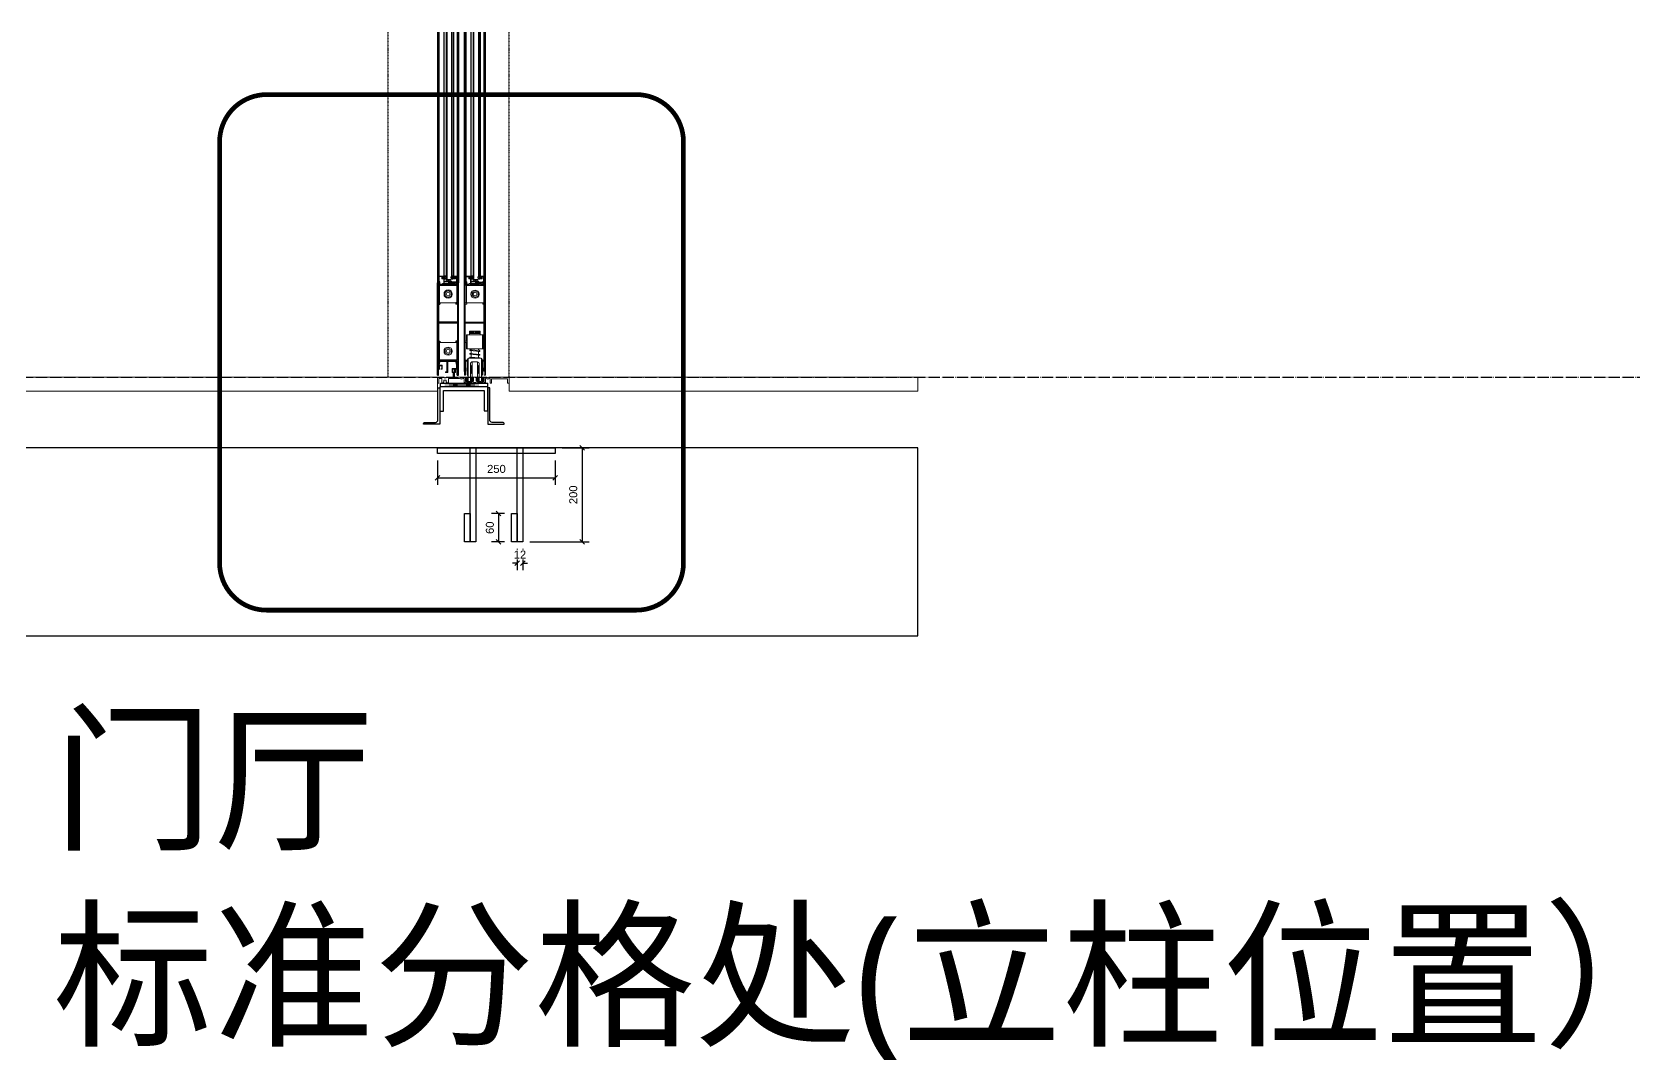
# Model space of a CAD drawing. Header units: millimetres. Extents: x 0 to 119933, y -45162 to 41221.
# Drawn here: x 71810 to 75214, y -6565 to -4379 of the extents above; entities that cross this region are included whole.
import ezdxf

# ---------------------------------------------------------------- set-up
doc = ezdxf.new("R2010")
doc.units = ezdxf.units.MM
for name, pattern in [('ACAD_ISO04W100', [30, 24, -3, 0, -3]), ('ACANSTGB', [0.354331, 0.15748, -0.03937, 0.03937, -0.03937, 0.03937, -0.03937]), ('CENTER', [2, 1.25, -0.25, 0.25, -0.25])]:
    doc.linetypes.add(name, pattern=pattern)
doc.layers.get('DEFPOINTS').update_dxf_attribs({"color": 166})
doc.layers.add('_EDO-CONCRETE-HATCH', color=58, linetype='Continuous', lineweight=5)
doc.layers.add('AM_5', color=3, linetype='Continuous', lineweight=15)
for name, color, linetype in [('F-Alum', 4, 'Continuous'), ('F-Misc', 8, 'Continuous'), ('F_CNTR', 1, 'ACAD_ISO04W100'), ('F_CONC', 7, 'Continuous'), ('F_STEL', 3, 'Continuous'), ('GASK', 8, 'Continuous'), ('OBJECT', 7, 'Continuous'), ('型材层', 3, 'Continuous')]:
    doc.layers.add(name, color=color, linetype=linetype)
doc.styles.add('Arial', font='arial.ttf')
doc.styles.get("Standard").update_dxf_attribs({"font": 'arial.ttf'})
doc.dimstyles.new('10x of Arup4', dxfattribs={"dimscale": 10, "dimtxt": 1.7, "dimasz": 1, "dimexe": 1.5, "dimexo": 1.5, "dimgap": 1, "dimtad": 1, "dimdec": 1, "dimdsep": 46, "dimtxsty": 'Arial', "dimblk": 'OBLIQUE', "dimcen": 0, "dimclrd": 1, "dimclre": 1, "dimclrt": 7, "dimadec": 0, "dimazin": 0, "dimtfac": 1, "dimtdec": 1, "dimtix": 1, "dimtofl": 0, "dimtmove": 2, "dimatfit": 3, "dimfxl": 5, "dimtfill": 1, "dimtolj": 1, "dimtzin": 0, "dimlwd": -1, "dimlwe": -1, "dimarcsym": 0})

# ---------------------------------------------------------------- blocks, each defined once
blk = doc.blocks.new('A$C44751C9E')
at = {"linetype": 'Continuous', "lineweight": 5}
for p, q in [((0, 209.3), (4, 209.3)), ((0, 13.3), (0, 209.3)), ((4, 209.3), (2.4, 206.6)), ((2.4, 206.6), (10.3, 206.6)), ((34.2, 208.1), (10.3, 208.1)), ((10.3, 208.1), (10.3, 206.6)), ((32.4, 205.8), (12.2, 205.8)), ((12.2, 205.8), (12.2, 204.2)), ((32.4, 205.8), (32.4, 204.2)), ((34.2, 208.1), (34.2, 206.6)), ((42.2, 206.6), (34.2, 206.6)), ((40.6, 209.3), (42.2, 206.6)), ((44.5, 209.3), (40.6, 209.3)), ((44.5, 13.3), (44.5, 209.3)), ((2.2, 204.2), (12.2, 204.2)), ((2.2, 204.2), (2.2, 166.8)), ((42.6, 204.2), (32.4, 204.2)), ((42.6, 204.2), (42.6, 166.8)), ((2.2, 166.8), (5.4, 166.8)), ((2.2, 164.4), (5.4, 164.4)), ((2.2, 164.4), (2.2, 126)), ((5.4, 166.8), (5.4, 164.4)), ((39.4, 166.8), (39.4, 164.4)), ((42.6, 166.8), (39.4, 166.8)), ((42.6, 164.4), (39.4, 164.4)), ((42.6, 164.4), (42.6, 126)), ((2.2, 126), (42.6, 126)), ((2.2, 123.6), (2.2, 85.2)), ((2.2, 123.6), (42.6, 123.6)), ((42.6, 123.6), (42.6, 85.2)), ((2.2, 85.2), (5.4, 85.2)), ((2.2, 82.8), (2.2, 45.4)), ((2.2, 82.8), (5.4, 82.8)), ((5.4, 85.2), (5.4, 82.8)), ((42.6, 85.2), (39.4, 85.2)), ((39.4, 85.2), (39.4, 82.8)), ((42.6, 82.8), (39.4, 82.8)), ((42.6, 82.8), (42.6, 45.4)), ((6, 45.4), (2.2, 45.4)), ((6, 43), (2.4, 43)), ((2.4, 13.3), (2.4, 43)), ((42.6, 45.4), (38.7, 45.4)), ((42.1, 43), (38.7, 43)), ((42.1, 13.3), (42.1, 43)), ((2.4, 13.3), (0, 13.3)), ((44.5, 13.3), (42.1, 13.3))]:
    blk.add_line(p, q, dxfattribs=at)
at = {"lineweight": 5}
for p, q in [((33.6, 106.6), (11.2, 106.6)), ((11.2, 106.6), (11.2, 99.1)), ((12, 106.6), (12, 101.5)), ((12.8, 106.6), (12.8, 101.5)), ((13.6, 106.6), (13.6, 101.5)), ((14.4, 106.6), (14.4, 101.5)), ((15.3, 106.6), (15.3, 101.5)), ((16.4, 106.6), (16.4, 101.5)), ((17.5, 106.6), (17.5, 101.5)), ((18.7, 106.6), (18.7, 101.5)), ((19.9, 106.6), (19.9, 101.5)), ((21.3, 106.6), (21.3, 101.5)), ((23.7, 106.6), (23.7, 101.5)), ((24.9, 106.6), (24.9, 101.5)), ((26.1, 106.6), (26.1, 101.5)), ((27.3, 106.6), (27.3, 101.5)), ((28.4, 106.6), (28.4, 101.5)), ((29.4, 106.6), (29.4, 101.5)), ((30.4, 106.6), (30.4, 101.5)), ((31.2, 106.6), (31.2, 101.5)), ((31.9, 106.6), (31.9, 101.5)), ((32.8, 106.6), (32.8, 101.5)), ((33.6, 106.6), (33.6, 99.1)), ((40.4, 99.1), (4.3, 99.1)), ((4.3, 99.1), (4.3, 85.2)), ((4.3, 82.8), (4.3, 69.1)), ((40.4, 69.1), (4.3, 69.1)), ((5.8, 99.1), (5.8, 69.1)), ((11.2, 101.5), (33.6, 101.5)), ((11.5, 69.1), (32.4, 69.1)), ((12.4, 68.3), (32.3, 69.1)), ((14.7, 68.4), (14.7, 65.7)), ((14.7, 68.4), (14.7, 65.6)), ((30.1, 69), (30.1, 67.2)), ((30.1, 69), (30.1, 67.2)), ((30.1, 69), (30.1, 67.2)), ((39, 99.1), (39, 69.1)), ((40.4, 99.1), (40.4, 85.2)), ((40.4, 82.8), (40.4, 69.1)), ((6, 13.6), (6, 45.5)), ((8.4, 45.4), (8.4, 48.8)), ((8.4, 0.8), (8.4, 45.5)), ((10.8, 49.4), (34, 49.4)), ((11.6, 49.4), (32.4, 49.4)), ((14.7, 63.2), (12.2, 63.7)), ((14.7, 55.1), (12.2, 55.6)), ((12.4, 65.4), (32.4, 67.4)), ((12.4, 57.4), (32.4, 59.4)), ((12.4, 50), (32.4, 51.2)), ((12.5, 63.7), (32.5, 65.7)), ((12.5, 55.6), (32.5, 57.6)), ((13.2, 0), (13.2, 38.2)), ((14.7, 63.9), (14.7, 57.6)), ((14.7, 55.9), (14.7, 50.1)), ((28.4, 41.4), (16.4, 41.4)), ((16.5, 41.4), (16.5, 8.9)), ((28.2, 41.4), (28.2, 8.9)), ((32.6, 67.4), (30.1, 67.9)), ((30.1, 65.4), (30.1, 59.1)), ((32.6, 59.3), (30.1, 59.9)), ((30.1, 57.4), (30.1, 51)), ((32.6, 51.1), (30.1, 51.7)), ((31.6, 0), (31.6, 38.2)), ((36.3, 45.4), (36.3, 48.8)), ((36.3, 0), (36.3, 45.5)), ((38.7, 13.6), (38.7, 45.5)), ((5.5, 28.2), (6, 28.8)), ((5.5, 28.2), (5.5, 22.5)), ((5.5, 22.5), (6, 22)), ((8.4, 9.5), (6, 13.6)), ((14.6, 29.8), (13.2, 29.8)), ((14.6, 20.9), (13.2, 20.9)), ((14.6, 29.8), (14.6, 20.9)), ((15.6, 29.2), (14.6, 29.2)), ((15.6, 21.5), (14.6, 21.5)), ((15.6, 34), (15.6, 16.7)), ((16.5, 34), (15.6, 34)), ((16.5, 16.7), (15.6, 16.7)), ((28.2, 8.9), (16.5, 8.9)), ((28.2, 8.9), (16.5, 8.9)), ((28.2, 8.9), (16.5, 8.9)), ((28.2, 8.9), (16.5, 8.9)), ((16.7, 8.9), (28, 8.9)), ((16.7, 8.9), (28, 8.9)), ((16.7, 8.9), (28, 8.9)), ((16.7, 8.9), (28, 8.9)), ((28.2, 34), (29.1, 34)), ((28.2, 16.7), (29.1, 16.7)), ((29.1, 34), (29.1, 16.7)), ((30.1, 29.2), (29.1, 29.2)), ((30.1, 21.5), (29.1, 21.5)), ((30.1, 29.8), (30.1, 20.9)), ((31.6, 29.8), (30.1, 29.8)), ((31.6, 20.9), (30.1, 20.9)), ((36.3, 9.5), (38.7, 13.6)), ((39.2, 28.2), (38.7, 28.8)), ((39.2, 22.5), (38.7, 22)), ((39.2, 28.2), (39.2, 22.5)), ((9.2, 0), (13.2, 0)), ((9.2, 0), (13.2, 0)), ((31.6, 0), (36.3, 0)), ((31.6, 0), (36.3, 0)), ((31.6, 0), (36.3, 0))]:
    blk.add_line(p, q, dxfattribs=at)
for centre, radius, start, end in [((12.4, 69.1), 0.863, 180, 272.4943), ((10.8, 44.6), 4.88, 90.5886, 169.2282), ((12.4, 64.5), 0.863, 90, 275.7831), ((12.4, 56.5), 0.863, 90, 275.7831), ((12.4, 49.1), 0.863, 87.451, 160.2359), ((16.4, 38.2), 3.17, 90, 180), ((28.4, 38.2), 3.17, 0, 90), ((32.4, 66.5), 0.863, 275.7831, 101.5663), ((32.4, 58.5), 0.863, 275.7831, 101.5663), ((32.4, 50.3), 0.863, 270, 96.6163), ((33.9, 44.6), 4.88, 10.7723, 89.4108), ((9.2, 0.8), 0.793, 180, 270), ((9.2, 0.8), 0.793, 180, 270)]:
    blk.add_arc(centre, radius, start, end, dxfattribs=at)
blk = doc.blocks.new('A$C33B8007F')
at = {"lineweight": 5}
h = blk.add_hatch(color=251, dxfattribs=at)
h.set_gradient(color1=(91, 91, 91), one_color=1, tint=1, name='CYLINDER')
h.paths.add_polyline_path([(3.7, 3.2), (3.7, 0, 1.122231), (3.7, 7.5), (3.7, 4.3), (2.9, 4.3, 4.925834), (2.9, 3.2)])
h.paths.add_polyline_path([(4.4, 1.3, 1.039502), (4.4, 6.2)], flags=16)
blk.add_line((4.4, 6.2), (4.4, 1.3), dxfattribs=at)
for centre, radius, start, end in [((1.5, 3.7), 1.49, 22.9515, 337.0485), ((4.5, 3.7), 2.47, 267.7808, 92.2192)]:
    blk.add_arc(centre, radius, start, end, dxfattribs=at)
at = {"layer": 'OBJECT', "lineweight": 5}
for p, q in [((3.7, 4.3), (2.9, 4.3)), ((3.7, 3.2), (2.9, 3.2)), ((3.7, 4.3), (3.7, 7.5)), ((3.7, 3.2), (3.7, 0)), ((3.7, 0), (3.7, 3.2))]:
    blk.add_line(p, q, dxfattribs=at)
at = {"layer": 'OBJECT', "lineweight": 5, "extrusion": (0, 0, -1)}
blk.add_arc((-4.1, 3.7), 3.75, 83.4073, 276.5927, dxfattribs=at)
blk = doc.blocks.new('A$C09555CD8')
at = {"color": 5, "lineweight": 5}
for p, q in [((0, 3.9), (10, 3.9)), ((0, 3.9), (1, 2.9)), ((1, 2.9), (9, 2.9)), ((10, 3.9), (9, 2.9))]:
    blk.add_line(p, q, dxfattribs=at)
at = {"lineweight": 5}
for p, q in [((0, 2.9), (10, 0)), ((10, 2.9), (0, 0))]:
    blk.add_line(p, q, dxfattribs=at)
blk.add_lwpolyline([(0, 2.9), (10, 2.9), (10, 0), (0, 0)], close=True, dxfattribs=at)
blk = doc.blocks.new('A$C6EA86AA4')
at = {"color": 2, "lineweight": 5}
blk.add_line((18, 0), (18, 2), dxfattribs=at)
at = {"layer": 'OBJECT', "linetype": 'Continuous', "lineweight": 0}
for p, q in [((0.9, 31.1), (0.9, 39.2)), ((1.2, 39.5), (13.4, 39.5)), ((2.2, 37.9), (2.2, 35.9)), ((12.1, 38.2), (2.5, 38.2)), ((2.5, 35.6), (5.9, 35.6)), ((4.6, 34.3), (3, 34.3)), ((6.7, 34.8), (6.7, 31.1)), ((12.3, 37.2), (12.3, 37.9)), ((13, 36.9), (12.6, 36.9)), ((13.3, 27.2), (13.3, 36.7)), ((13.6, 39.2), (13.6, 38.5)), ((13.9, 38.2), (15.1, 38.2)), ((14.6, 36.7), (14.6, 27.2)), ((16.5, 36.9), (14.8, 36.9)), ((15.3, 38.2), (16.4, 38.9)), ((16.8, 38.7), (16.8, 37.2)), ((2.8, 30.3), (1.7, 30.3)), ((2.2, 33.5), (2.2, 31.4)), ((2.5, 31.1), (2.8, 31.1)), ((3, 30.8), (3, 30.6)), ((4.6, 30.6), (4.6, 30.8)), ((4.9, 31.1), (5.2, 31.1)), ((5.9, 30.3), (4.9, 30.3)), ((5.4, 31.4), (5.4, 33.5)), ((13.7, 26.6), (13.3, 27)), ((14.5, 27), (14.1, 26.6))]:
    blk.add_line(p, q, dxfattribs=at)
at = {"layer": 'OBJECT', "lineweight": 0}
for p, q in [((18, 39.7), (16.9, 39.1)), ((16.9, 39.1), (16.9, 34.3)), ((18, 33.5), (18, 39.7)), ((0.9, 11.2), (0.9, 0.6)), ((1.2, 0.3), (13.4, 0.3)), ((2.8, 12), (1.7, 12)), ((2, 1.6), (2, 6.7)), ((2.2, 8.8), (2.2, 10.9)), ((2.2, 7), (5.7, 7)), ((12.4, 1.3), (2.2, 1.3)), ((2.5, 11.2), (3, 11.2)), ((3, 11.2), (3, 11.7)), ((4.7, 8), (3, 8)), ((4.6, 11.7), (4.6, 11.4)), ((11.4, 12), (4.9, 12)), ((4.9, 11.2), (5.2, 11.2)), ((5.4, 10.9), (5.4, 8.8)), ((6.5, 7.7), (6.5, 10.2)), ((7.2, 10.9), (16.1, 10.9)), ((12.1, 27.9), (12.1, 12.7)), ((12.6, 2.4), (12.6, 1.6)), ((17.2, 2.6), (12.9, 2.6)), ((13.2, 23.1), (13.2, 27.9)), ((13.2, 12.7), (13.2, 20.5)), ((13.6, 0.6), (13.6, 1.3)), ((13.9, 1.6), (15.2, 1.6)), ((14.5, 22.3), (14, 22.3)), ((14, 21.3), (15.6, 21.3)), ((16.1, 12), (14, 12)), ((15.3, 32.8), (15.3, 23.1)), ((15.3, 1.6), (16.6, 0.8)), ((16.1, 33.6), (16.1, 33.6)), ((16.4, 22), (16.4, 32)), ((16.4, 11.2), (16.4, 11.7)), ((16.9, 0.8), (17.4, 1.2)), ((17.4, 1.4), (17.4, 2.4))]:
    blk.add_line(p, q, dxfattribs=at)
at = {"layer": 'OBJECT', "color": 2, "linetype": 'Continuous'}
blk.add_line((16.6, 0.8), (18, 0), dxfattribs=at)
at = {"layer": 'OBJECT', "linetype": 'Continuous', "lineweight": 0}
for centre, radius, start, end in [((1.2, 39.2), 0.254, 90, 180), ((2.5, 37.9), 0.254, 90, 180), ((2.5, 35.9), 0.254, 180, 270), ((3, 33.5), 0.762, 90, 180), ((4.6, 33.5), 0.762, 0, 90), ((5.9, 34.8), 0.762, 0, 90), ((12.1, 37.9), 0.254, 0, 90), ((12.6, 37.2), 0.254, 180, 270), ((13, 36.7), 0.254, 0, 90), ((13.4, 39.2), 0.254, 0, 90), ((13.9, 38.5), 0.263, 180.8424, 267.966), ((14.8, 36.7), 0.254, 90, 180), ((15.1, 38.4), 0.254, 270, 300.0483), ((16.5, 38.7), 0.254, 0, 120.0483), ((16.5, 37.2), 0.254, 270, 0), ((1.7, 31.1), 0.762, 180, 270), ((2.5, 31.4), 0.254, 180, 270), ((2.8, 30.8), 0.254, 0, 90), ((2.8, 30.6), 0.254, 270, 0), ((4.9, 30.8), 0.254, 90, 180), ((4.9, 30.6), 0.254, 180, 270), ((5.2, 31.4), 0.254, 270, 0), ((5.9, 31.1), 0.762, 270, 0), ((13.5, 27.2), 0.254, 180, 225), ((13.9, 26.8), 0.254, 225, 315), ((14.3, 27.2), 0.254, 315, 0)]:
    blk.add_arc(centre, radius, start, end, dxfattribs=at)
at = {"layer": 'OBJECT', "lineweight": 0}
for centre, radius, start, end in [((16.1, 34.3), 0.762, 270, 0), ((1.7, 11.2), 0.762, 90, 180), ((1.2, 0.6), 0.254, 180, 270), ((2.2, 6.7), 0.254, 90, 180), ((2.2, 1.6), 0.254, 180, 270), ((2.5, 10.9), 0.254, 90, 180), ((3, 8.8), 0.762, 180, 270), ((2.8, 11.7), 0.254, 0, 90), ((4.9, 11.7), 0.254, 90, 180), ((4.9, 11.4), 0.254, 180, 270), ((4.7, 8.8), 0.762, 270, 0), ((5.2, 10.9), 0.254, 0, 90), ((5.7, 7.7), 0.762, 270, 0), ((7.2, 10.2), 0.762, 90, 180), ((11.4, 12.7), 0.762, 270, 0), ((12.7, 27.9), 0.521, 0, 180), ((12.4, 1.6), 0.254, 270, 0), ((12.9, 2.4), 0.254, 90, 180), ((14, 23.1), 0.762, 180, 270), ((14, 20.5), 0.787, 90, 180), ((14, 12.7), 0.762, 180, 270), ((13.4, 0.6), 0.254, 270, 0), ((13.9, 1.3), 0.254, 90, 180), ((14.5, 23.1), 0.762, 270, 0), ((15.2, 1.3), 0.254, 59.9996, 90), ((16.1, 32.8), 0.762, 90, 180), ((15.6, 22), 0.762, 270, 0), ((16.1, 11.7), 0.254, 0, 90), ((16.1, 11.2), 0.254, 270, 0), ((16.9, 32), 0.508, 88.0898, 180), ((16.8, 1), 0.254, 239.9996, 315), ((17, 33.5), 1.02, 268.0898, 0), ((17.2, 2.4), 0.254, 0, 90), ((17.2, 1.4), 0.254, 315, 0)]:
    blk.add_arc(centre, radius, start, end, dxfattribs=at)
at = {"lineweight": 5, "xscale": -1, "rotation": 90}
blk.add_blockref('A$C33B8007F', (7.5, 34), dxfattribs=at)
at = {"lineweight": 5, "rotation": 90}
for name, p in [('A$C33B8007F', (7.5, 8.2)), ('A$C09555CD8', (12.1, 16.1))]:
    blk.add_blockref(name, p, dxfattribs=at)
blk = doc.blocks.new('A$C2BA461F3')
at = {"linetype": 'Continuous'}
for p, q in [((0, 196), (4, 196)), ((0, 0), (0, 196)), ((2.2, 190.9), (12.2, 190.9)), ((2.2, 190.9), (2.2, 153.5)), ((4, 196), (2.4, 193.3)), ((2.4, 193.3), (10.3, 193.3)), ((34.2, 194.8), (10.3, 194.8)), ((10.3, 194.8), (10.3, 193.3)), ((32.4, 192.4), (12.2, 192.4)), ((12.2, 192.4), (12.2, 190.9)), ((32.4, 192.4), (32.4, 190.9)), ((42.6, 190.9), (32.4, 190.9)), ((34.2, 194.8), (34.2, 193.3)), ((42.2, 193.3), (34.2, 193.3)), ((40.6, 196), (42.2, 193.3)), ((44.5, 196), (40.6, 196)), ((42.6, 190.9), (42.6, 153.5)), ((44.5, 0), (44.5, 196)), ((2.2, 153.5), (5.4, 153.5)), ((2.2, 151.1), (5.4, 151.1)), ((2.2, 151.1), (2.2, 112.7)), ((5.4, 153.5), (5.4, 151.1)), ((39.4, 153.5), (39.4, 151.1)), ((42.6, 153.5), (39.4, 153.5)), ((42.6, 151.1), (39.4, 151.1)), ((42.6, 151.1), (42.6, 112.7)), ((2.2, 112.7), (42.6, 112.7)), ((2.2, 110.3), (2.2, 71.9)), ((2.2, 110.3), (42.6, 110.3)), ((42.6, 110.3), (42.6, 71.9)), ((2.2, 71.9), (5.4, 71.9)), ((2.2, 69.5), (2.2, 32.1)), ((2.2, 69.5), (5.4, 69.5)), ((5.4, 71.9), (5.4, 69.5)), ((42.6, 71.9), (39.4, 71.9)), ((39.4, 71.9), (39.4, 69.5)), ((42.6, 69.5), (39.4, 69.5)), ((42.6, 69.5), (42.6, 32.1)), ((42.6, 32.1), (2.2, 32.1)), ((42.1, 29.7), (2.4, 29.7)), ((2.4, 0), (2.4, 29.7)), ((42.1, 0), (42.1, 29.7)), ((2.4, 0), (0, 0)), ((44.5, 0), (42.1, 0))]:
    blk.add_line(p, q, dxfattribs=at)
blk = doc.blocks.new('A$C18FF1813')
at = {"lineweight": 5}
for p, q in [((0, 36.9), (0, 0)), ((0, 36.9), (36.7, 36.9)), ((36.7, 36.9), (36.7, 0)), ((18.4, 25.9), (12, 22.3)), ((12, 22.3), (12, 15)), ((12, 15), (18.4, 11.3)), ((24.7, 22.3), (18.4, 25.9)), ((18.4, 11.3), (24.7, 15)), ((24.7, 15), (24.7, 22.3)), ((0, 0), (36.7, 0))]:
    blk.add_line(p, q, dxfattribs=at)
for radius in [8.71, 3.96]:
    blk.add_circle((18.4, 18.6), radius, dxfattribs=at)
blk = doc.blocks.new('A$C466D197A')
at = {"lineweight": 5}
for name, p in [('A$C2BA461F3', (0, 0)), ('A$C18FF1813', (3.6, 153.6)), ('A$C18FF1813', (3.6, 32.2))]:
    blk.add_blockref(name, p, dxfattribs=at)
blk = doc.blocks.new('A$C33920A69')
at = {"linetype": 'Continuous', "lineweight": 0}
blk.add_arc((0.3, 11.3), 0.332, 310.1672, 49.8328, dxfattribs=at)
at = {"layer": 'AM_5', "color": 2, "lineweight": 0}
for p, q in [((0, 12.1), (0.5, 12.6)), ((0.6, 11.6), (0, 12.1)), ((0, 10.5), (0.6, 11)), ((0.6, 10), (0, 10.5)), ((0, 9), (0.6, 9.5)), ((0.6, 8.4), (0, 9)), ((0.3, 13.4), (2.1, 23.7)), ((0.5, 13.2), (0.3, 13.4)), ((0.6, 8.4), (0.6, 8.4)), ((0.6, 8.3), (0.6, 8.4)), ((0.6, 8.3), (0.6, 8.3)), ((0.6, 8.3), (0.6, 8.3)), ((0.6, 8.3), (0.6, 8.3)), ((0.6, 8.2), (0.6, 8.3)), ((0.6, 8.2), (0.6, 8.2)), ((0.6, 8.1), (0.6, 8.2)), ((3.5, 7.4), (1.4, 7.4)), ((3, 23.1), (1.7, 15.4)), ((1.7, 15.4), (1.7, 8.8)), ((2, 8.4), (10.1, 8.4)), ((2.8, 24.4), (36.9, 24.4)), ((19.9, 23.4), (3.4, 23.4)), ((3.9, 0.8), (3.9, 7)), ((6, 0), (4.6, 0)), ((4.9, 7), (4.9, 1.4)), ((9.4, 7.4), (5.2, 7.4)), ((5.3, 1), (6, 1)), ((6, 1), (6, 0)), ((8.8, 1), (9.4, 1)), ((8.8, 0), (8.8, 1)), ((10.1, 0), (8.8, 0)), ((9.8, 1.4), (9.8, 7)), ((10.8, 7.6), (10.8, 0.8)), ((20.2, 0), (20.2, 23)), ((24.6, 0), (20.2, 0)), ((22, 23), (22, 2.2)), ((36.3, 23.4), (22.4, 23.4)), ((22.4, 1.8), (24.6, 1.8)), ((24.6, 1.8), (24.6, 0)), ((31.8, 7.8), (31.8, 14.6)), ((32.5, 15.4), (37.6, 15.4)), ((33.9, 7), (32.6, 7)), ((32.9, 14), (32.9, 8.4)), ((37.4, 14.3), (33.2, 14.3)), ((33.3, 8), (33.9, 8)), ((33.9, 8), (33.9, 7)), ((38, 15.8), (36.7, 23.1)), ((36.7, 7), (36.7, 8)), ((36.7, 8), (37.4, 8)), ((38, 7), (36.7, 7)), ((37.7, 23.7), (39.4, 13.7)), ((37.8, 8.4), (37.8, 14)), ((39.4, 9), (38.8, 8.3)), ((38.8, 8.3), (38.8, 7.7)), ((39.4, 13.7), (38.9, 13.2)), ((38.9, 12.6), (39.4, 12.1)), ((39.4, 12.1), (38.9, 11.6)), ((38.9, 11), (39.4, 10.5)), ((39.4, 10.5), (38.9, 10)), ((38.9, 9.5), (39.4, 9))]:
    blk.add_line(p, q, dxfattribs=at)
for points, knots in [([(0.5, 12.6), (0.6, 12.7), (0.6, 12.8), (0.6, 12.9), (0.6, 13), (0.6, 13.1), (0.5, 13.2)], [0, 0, 0, 0, 1, 1, 1, 2, 2, 2, 2]), ([(0.6, 9.5), (0.6, 9.6), (0.7, 9.7), (0.7, 9.7), (0.7, 9.9), (0.6, 9.9), (0.6, 10)], [0, 0, 0, 0, 1, 1, 1, 2, 2, 2, 2]), ([(0.6, 8.2), (0.6, 8.2), (0.6, 8.2), (0.6, 8.2), (0.6, 7.7), (0.9, 7.4), (1.4, 7.4), (1.4, 7.4), (1.4, 7.4), (1.4, 7.4)], [0, 0, 0, 0, 1, 1, 1, 2, 2, 2, 3, 3, 3, 3]), ([(1.7, 8.8), (1.7, 8.8), (1.7, 8.8), (1.7, 8.8), (1.7, 8.6), (1.8, 8.4), (2, 8.4), (2, 8.4), (2, 8.4), (2, 8.4)], [0, 0, 0, 0, 1, 1, 1, 2, 2, 2, 3, 3, 3, 3]), ([(2.8, 24.4), (2.8, 24.4), (2.8, 24.4), (2.8, 24.4), (2.4, 24.4), (2.1, 24.1), (2.1, 23.7)], [0, 0, 0, 0, 1, 1, 1, 2, 2, 2, 2]), ([(3.4, 23.4), (3.4, 23.4), (3.4, 23.4), (3.4, 23.4), (3.2, 23.4), (3, 23.3), (3, 23.1)], [0, 0, 0, 0, 1, 1, 1, 2, 2, 2, 2]), ([(3.9, 0.8), (3.9, 0.8), (3.9, 0.8), (3.9, 0.8), (3.9, 0.4), (4.1, 0), (4.6, 0), (4.6, 0), (4.6, 0), (4.6, 0)], [0, 0, 0, 0, 1, 1, 1, 2, 2, 2, 3, 3, 3, 3]), ([(5.2, 7.4), (5.2, 7.4), (5.2, 7.4), (5.2, 7.4), (5, 7.4), (4.9, 7.2), (4.9, 7)], [0, 0, 0, 0, 1, 1, 1, 2, 2, 2, 2]), ([(4.9, 1.5), (4.9, 1.5), (4.9, 1.5), (4.9, 1.5), (4.9, 1.3), (5, 1.1), (5.3, 1), (5.3, 1), (5.3, 1), (5.3, 1)], [0, 0, 0, 0, 1, 1, 1, 2, 2, 2, 3, 3, 3, 3]), ([(9.4, 1), (9.7, 1), (9.8, 1.2), (9.8, 1.4), (9.8, 1.4), (9.8, 1.4), (9.8, 1.4)], [0, 0, 0, 0, 1, 1, 1, 2, 2, 2, 2]), ([(10.1, 0), (10.5, 0), (10.8, 0.3), (10.8, 0.8), (10.8, 0.8), (10.8, 0.8), (10.8, 0.8)], [0, 0, 0, 0, 1, 1, 1, 2, 2, 2, 2]), ([(22.4, 23.4), (22.4, 23.4), (22.4, 23.4), (22.4, 23.4), (22.1, 23.4), (22, 23.2), (22, 23)], [0, 0, 0, 0, 1, 1, 1, 2, 2, 2, 2]), ([(22, 2.2), (22, 2.2), (22, 2.2), (22, 2.2), (22, 2), (22.1, 1.8), (22.4, 1.8), (22.4, 1.8), (22.4, 1.8), (22.4, 1.8)], [0, 0, 0, 0, 1, 1, 1, 2, 2, 2, 3, 3, 3, 3]), ([(32.5, 15.4), (32.5, 15.4), (32.5, 15.4), (32.5, 15.4), (32.1, 15.4), (31.8, 15.1), (31.8, 14.6)], [0, 0, 0, 0, 1, 1, 1, 2, 2, 2, 2]), ([(31.8, 7.8), (31.8, 7.8), (31.8, 7.8), (31.8, 7.8), (31.8, 7.4), (32.2, 7), (32.6, 7), (32.6, 7), (32.6, 7), (32.6, 7)], [0, 0, 0, 0, 1, 1, 1, 2, 2, 2, 3, 3, 3, 3]), ([(33.2, 14.3), (33.2, 14.3), (33.2, 14.3), (33.2, 14.3), (33, 14.3), (32.9, 14.2), (32.9, 14)], [0, 0, 0, 0, 1, 1, 1, 2, 2, 2, 2]), ([(32.9, 8.4), (32.9, 8.4), (32.9, 8.4), (32.9, 8.4), (32.9, 8.1), (33, 8), (33.3, 8), (33.3, 8), (33.3, 8), (33.3, 8)], [0, 0, 0, 0, 1, 1, 1, 2, 2, 2, 3, 3, 3, 3]), ([(37.4, 8), (37.6, 8), (37.8, 8.2), (37.8, 8.4), (37.8, 8.4), (37.8, 8.4), (37.8, 8.4)], [0, 0, 0, 0, 1, 1, 1, 2, 2, 2, 2]), ([(37.6, 15.4), (37.8, 15.4), (38, 15.5), (38, 15.8), (38, 15.8), (38, 15.8), (38, 15.8)], [0, 0, 0, 0, 1, 1, 1, 2, 2, 2, 2]), ([(38, 7), (38.5, 7), (38.8, 7.3), (38.8, 7.7), (38.8, 7.7), (38.8, 7.7), (38.8, 7.7)], [0, 0, 0, 0, 1, 1, 1, 2, 2, 2, 2]), ([(38.9, 13.2), (38.8, 13.1), (38.8, 13), (38.8, 12.9), (38.8, 12.8), (38.8, 12.7), (38.9, 12.6)], [0, 0, 0, 0, 1, 1, 1, 2, 2, 2, 2]), ([(38.9, 11.6), (38.8, 11.5), (38.8, 11.4), (38.8, 11.3), (38.8, 11.3), (38.8, 11.2), (38.9, 11)], [0, 0, 0, 0, 1, 1, 1, 2, 2, 2, 2]), ([(38.9, 10), (38.8, 9.9), (38.8, 9.9), (38.8, 9.7), (38.8, 9.7), (38.8, 9.6), (38.9, 9.5)], [0, 0, 0, 0, 1, 1, 1, 2, 2, 2, 2])]:
    blk.add_open_spline(points, degree=3, knots=knots, dxfattribs=at)
for points in [[(3.9, 7), (3.8, 7.2), (3.6, 7.4), (3.4, 7.4)], [(9.8, 7), (9.8, 7.2), (9.6, 7.4), (9.4, 7.4)], [(10.8, 7.6), (10.8, 8.1), (10.5, 8.4), (10, 8.4)], [(20.2, 23), (20.2, 23.2), (20, 23.4), (19.8, 23.4)], [(36.7, 23.1), (36.6, 23.3), (36.5, 23.4), (36.3, 23.4)], [(37.7, 23.7), (37.5, 24.1), (37.2, 24.4), (36.9, 24.4)], [(37.8, 14), (37.8, 14.2), (37.6, 14.3), (37.4, 14.3)]]:
    blk.add_open_spline(points, degree=3, dxfattribs=at)
blk = doc.blocks.new('A$C48CA7B99')
at = {"lineweight": 5}
h = blk.add_hatch(dxfattribs=at)
h.set_pattern_fill('ZIGZAG', color=250, scale=2, angle=135, style=0)
h.set_pattern_definition([(135, (39557.74798, 33397.69984), (-0.3535533906, 3e-17), [0.25, -0.25]), (225, (39557.5712, 33397.87661), (-6e-17, -0.3535533906), [0.25, -0.25])])
h.paths.add_polyline_path([(2.3, 8.9), (2.3, 7), (0.5, 7.5), (0.5, 7.8, 1), (0, 7.8), (0, 1.1, 1), (0.5, 1.1), (0.5, 1.4), (2.3, 1.8), (2.3, 0, 0.575526)])
for p, q in [((0, 7.8), (0, 1.1)), ((0.5, 7.8), (0.5, 7.5)), ((2.3, 7), (0.5, 7.5)), ((2.3, 1.8), (0.5, 1.4)), ((0.5, 1.4), (0.5, 1.1)), ((2.3, 8.9), (2.3, 7)), ((2.3, 0), (2.3, 1.8))]:
    blk.add_line(p, q, dxfattribs=at)
for centre, radius, start, end in [((0.3, 7.8), 0.274, 0, 180), ((0.3, 1.1), 0.274, 180, 0), ((-0.2, 4.4), 5.13, 300.1569, 59.8431)]:
    blk.add_arc(centre, radius, start, end, dxfattribs=at)
blk = doc.blocks.new('A$C58E86430')
at = {"lineweight": 5}
for p, q in [((38.6, 12.7), (0, 12.7)), ((3.2, 9.5), (37.7, 9.5)), ((37.7, 12.7), (42.7, 12.7)), ((37.7, 12.7), (37.7, 12.7)), ((40.3, 10.2), (40.3, 0)), ((41.5, 10.2), (40.3, 10.2)), ((48.2, 12.7), (55.4, 12.7)), ((50.5, 10.2), (49.4, 10.2)), ((50.5, 1.7), (50.5, 10.2)), ((52.8, 1.7), (50.5, 1.7)), ((52.8, 0), (52.8, 1.7)), ((53, 10.8), (53, 4.1)), ((53.2, 10.9), (53.2, 4.1)), ((55.5, 10.1), (53.7, 10.6)), ((55.5, 4.9), (53.7, 4.4)), ((53.8, 10.6), (53.8, 10.8)), ((55.4, 10.2), (53.8, 10.6)), ((53.8, 4.4), (55.4, 4.8)), ((53.8, 4.1), (53.8, 4.4)), ((55.4, 12.7), (55.4, 10.2)), ((55.4, 4.8), (55.4, 1.8)), ((55.4, 1.8), (67.3, 1.8)), ((55.5, 11.9), (55.5, 10.1)), ((55.5, 3.1), (55.5, 4.9)), ((67.3, 12.7), (78.4, 12.7)), ((67.3, 10.2), (67.3, 12.7)), ((68.9, 10.6), (67.3, 10.2)), ((67.3, 4.8), (68.9, 4.3)), ((67.3, 1.8), (67.3, 4.8)), ((68.9, 10.8), (68.9, 10.6)), ((68.9, 4.3), (68.9, 4.1)), ((69.7, 4.1), (69.7, 10.8)), ((69.8, 1.7), (69.8, 0)), ((75.9, 1.7), (69.8, 1.7)), ((75.9, 0), (75.9, 1.7)), ((76, 10.8), (76, 4.1)), ((76.8, 10.6), (76.8, 10.8)), ((78.4, 10.2), (76.8, 10.6)), ((76.8, 4.3), (78.4, 4.8)), ((76.8, 4.1), (76.8, 4.3)), ((78.4, 12.7), (78.4, 10.2)), ((78.4, 4.8), (78.4, 1.8)), ((78.4, 1.8), (90.3, 1.8)), ((90.3, 12.7), (98.7, 12.7)), ((90.3, 10.2), (90.3, 12.7)), ((91.9, 10.6), (90.3, 10.2)), ((90.3, 4.8), (91.9, 4.3)), ((90.3, 1.8), (90.3, 4.8)), ((91.9, 10.8), (91.9, 10.6)), ((91.9, 4.3), (91.9, 4.1)), ((92.7, 4.1), (92.7, 10.8)), ((92.8, 1.7), (92.8, 0)), ((95.2, 1.7), (92.8, 1.7)), ((95.2, 10.2), (95.2, 1.7)), ((97.5, 10.2), (95.2, 10.2)), ((104.1, 12.7), (133.2, 12.7)), ((129.1, 10.2), (105.3, 10.2)), ((129.1, 0), (129.1, 10.2)), ((131.6, 2), (131.6, 0)), ((133.6, 2), (131.6, 2)), ((133.6, 6.3), (133.6, 2)), ((138.4, 6.3), (133.6, 6.3)), ((138.4, 2), (138.4, 6.3)), ((140.3, 2), (138.4, 2)), ((138.7, 12.7), (152, 12.7)), ((140.3, 0), (140.3, 2)), ((142.9, 10.2), (142.9, 0)), ((149.3, 10.2), (142.9, 10.2)), ((149.3, 0), (149.3, 10.2)), ((152, 12.7), (152, 0)), ((40.3, 0), (37.7, 0)), ((69.8, 0), (52.8, 0)), ((92.8, 0), (75.9, 0)), ((131.6, 0), (129.1, 0)), ((142.9, 0), (140.3, 0)), ((152, 0), (149.3, 0))]:
    blk.add_line(p, q, dxfattribs=at)
for centre, radius, start, end in [((45.4, 14.3), 5.72, 226.4227, 313.5773), ((45.4, 14.3), 3.17, 210.265, 329.735), ((53.4, 10.8), 0.381, 0, 180), ((53.4, 4.1), 0.381, 180, 0), ((53.4, 10.9), 0.274, 0, 180), ((53.4, 4.1), 0.274, 180, 0), ((52.9, 7.5), 5.13, 300.1569, 59.8431), ((69.3, 10.8), 0.381, 0, 180), ((69.3, 4.1), 0.381, 180, 0), ((76.4, 10.8), 0.381, 0, 180), ((76.4, 4.1), 0.381, 180, 0), ((92.8, 7.5), 5.13, 120.1569, 239.8431), ((92.3, 10.8), 0.381, 0, 180), ((92.3, 4.1), 0.381, 180, 0), ((101.4, 14.3), 5.72, 226.4227, 313.5773), ((101.4, 14.3), 3.17, 210.265, 329.735), ((136, 14.3), 3.17, 210.265, 329.735)]:
    blk.add_arc(centre, radius, start, end, dxfattribs=at)
at = {"layer": 'OBJECT', "lineweight": 5}
for p, q in [((0, 12.7), (0, 0)), ((3.2, 0), (3.2, 9.5)), ((37.7, 9.5), (37.7, 0)), ((0, 0), (3.2, 0))]:
    blk.add_line(p, q, dxfattribs=at)
at = {"lineweight": 5}
for p in [(53.2, 3.1), (76.1, 3.1)]:
    blk.add_blockref('A$C48CA7B99', p, dxfattribs=at)
at = {"lineweight": 5, "xscale": -1}
for p in [(69.5, 3.1), (92.5, 3.1)]:
    blk.add_blockref('A$C48CA7B99', p, dxfattribs=at)
blk = doc.blocks.new('A$C62827343')
at = {"color": 3, "lineweight": 0}
for p, q in [((0.5, 10.8), (0.5, 0)), ((0.8, 10.8), (0.8, 0)), ((1.2, 10.8), (1.2, 0)), ((1.7, 10.8), (1.7, 0)), ((1.9, 10.8), (1.9, 0)), ((2.4, 10.8), (2.4, 0)), ((2.7, 10.8), (2.7, 0)), ((3, 10.8), (3, 0))]:
    blk.add_line(p, q, dxfattribs=at)
blk.add_lwpolyline([(0, 17.1), (3.7, 17.1), (3.7, 10.8), (0, 10.8)], close=True, dxfattribs=at)
blk = doc.blocks.new('*U217')
at = {"layer": 'GASK'}
blk.add_lwpolyline([(0, -7.7), (0, 0), (-99.5, 0), (-99.5, -7.7)], close=True, dxfattribs=at)
for points in [[(0, -7.7), (-99.5, 0)], [(-99.5, -7.7), (0, 0)]]:
    blk.add_lwpolyline(points, dxfattribs=at)
blk = doc.blocks.new('_OBLIQUE')
at = {"color": 0, "linetype": 'ByBlock'}
blk.add_line((-0.5, -0.5), (0.5, 0.5), dxfattribs=at)
blk = doc.blocks.new('*D167')
at = {"color": 1, "linetype": 'Continuous', "transparency": 16777216}
for p, q in [((-125, -27), (-125, -78.8)), ((125, -27), (125, -78.8)), ((-125, -63.8), (125, -63.8))]:
    blk.add_line(p, q, dxfattribs=at)
at = {"layer": 'DEFPOINTS', "color": 0, "transparency": 16777216}
for p in [(-125, -12, 0), (125, -12, 0), (125, -63.8)]:
    blk.add_point(p, dxfattribs=at)
at = {"color": 1, "transparency": 16777216, "xscale": 10, "yscale": 10, "zscale": 10, "rotation": 180}
blk.add_blockref('_OBLIQUE', (-125, -63.8), dxfattribs=at)
at = {"color": 1, "transparency": 16777216, "xscale": 10, "yscale": 10, "zscale": 10}
blk.add_blockref('_OBLIQUE', (125, -63.8), dxfattribs=at)
at = {"color": 7, "transparency": 16777216, "insert": (0, -45.1), "char_height": 17, "attachment_point": 5, "style": 'Arial', "bg_fill": 3, "box_fill_scale": 1.1, "bg_fill_color": 256, "bg_fill_true_color": 13158600, "bg_fill_transparency": 0}
blk.add_mtext('\\A1;250', dxfattribs=at)
blk = doc.blocks.new('*D168')
at = {"color": 1, "linetype": 'Continuous', "transparency": 16777216}
for p, q in [((140, 0), (197, 0)), ((182, 0), (182, -200)), ((71, -200), (197, -200))]:
    blk.add_line(p, q, dxfattribs=at)
at = {"layer": 'DEFPOINTS', "color": 0, "transparency": 16777216}
for p in [(125, 0, 0), (56, -200, 0), (182, -200)]:
    blk.add_point(p, dxfattribs=at)
at = {"color": 1, "transparency": 16777216, "xscale": 10, "yscale": 10, "zscale": 10}
for p, rotation in [((182, 0), 90), ((182, -200), 270)]:
    blk.add_blockref('_OBLIQUE', p, dxfattribs=dict(at, rotation=rotation))
at = {"color": 7, "transparency": 16777216, "insert": (163.3, -100), "char_height": 17, "attachment_point": 5, "rotation": 90, "style": 'Arial', "bg_fill": 3, "box_fill_scale": 1.1, "bg_fill_color": 256, "bg_fill_true_color": 13158600, "bg_fill_transparency": 0}
blk.add_mtext('\\A1;200', dxfattribs=at)
blk = doc.blocks.new('*D169')
at = {"color": 1, "linetype": 'Continuous', "transparency": 16777216}
for p, q in [((17, -140), (-10.3, -140)), ((4.7, -140), (4.7, -200)), ((17, -200), (-10.3, -200))]:
    blk.add_line(p, q, dxfattribs=at)
at = {"layer": 'DEFPOINTS', "color": 0, "transparency": 16777216}
for p in [(32, -140, 0), (32, -200, 0)]:
    blk.add_point(p, dxfattribs=at)
at = {"color": 1, "transparency": 16777216, "xscale": 10, "yscale": 10, "zscale": 10}
for p, rotation in [((4.7, -140), 90), ((4.7, -200), 270)]:
    blk.add_blockref('_OBLIQUE', p, dxfattribs=dict(at, rotation=rotation))
at = {"color": 7, "transparency": 16777216, "insert": (-13.9, -170), "char_height": 17, "attachment_point": 5, "rotation": 90, "style": 'Arial', "bg_fill": 3, "box_fill_scale": 1.1, "bg_fill_color": 256, "bg_fill_true_color": 13158600, "bg_fill_transparency": 0}
blk.add_mtext('\\A1;60', dxfattribs=at)
at = {"layer": 'DEFPOINTS', "color": 0, "transparency": 16777216}
blk.add_point((4.7, -200), dxfattribs=at)
blk = doc.blocks.new('*D170')
at = {"color": 1, "linetype": 'Continuous', "transparency": 16777216}
for p, q in [((44, -215), (44, -260.6)), ((56, -215), (56, -260.6)), ((44, -245.6), (34, -245.6)), ((56, -245.6), (66, -245.6))]:
    blk.add_line(p, q, dxfattribs=at)
at = {"color": 1, "transparency": 16777216, "xscale": 10, "yscale": 10, "zscale": 10}
blk.add_blockref('_OBLIQUE', (44, -245.6), dxfattribs=at)
at = {"color": 1, "transparency": 16777216, "xscale": 10, "yscale": 10, "zscale": 10, "rotation": 180}
blk.add_blockref('_OBLIQUE', (56, -245.6), dxfattribs=at)
at = {"color": 7, "transparency": 16777216, "insert": (50, -227.1), "char_height": 17, "attachment_point": 5, "style": 'Arial', "bg_fill": 3, "box_fill_scale": 1.1, "bg_fill_color": 256, "bg_fill_true_color": 13158600, "bg_fill_transparency": 0}
blk.add_mtext('\\A1;12', dxfattribs=at)
at = {"layer": 'DEFPOINTS', "color": 0, "transparency": 16777216}
for p in [(44, -200, 0), (56, -200, 0), (56, -245.6)]:
    blk.add_point(p, dxfattribs=at)
blk = doc.blocks.new('A$C29073de8')
for points in [[(-125, 0), (125, 0), (125, -12), (-125, -12)], [(-56, 0), (-44, 0), (-44, -200), (-56, -200)], [(44, 0), (56, 0), (56, -200), (44, -200)], [(-68, -140), (-56, -140), (-56, -200), (-68, -200)], [(32, -140), (44, -140), (44, -200), (32, -200)]]:
    blk.add_lwpolyline(points, close=True)
dim = blk.add_linear_dim(base=(125, -63.79, -0.03), p1=(-125, -12), p2=(125, -12), dimstyle='10x of Arup4', override={"dimarcsym": 1})
dim.commit()
dim.dimension.update_dxf_attribs({"geometry": '*D167', "text_midpoint": (0, -45.11, -0.03)})
dim = blk.add_linear_dim(base=(4.75, -200, -0.03), p1=(32, -140), p2=(32, -200), angle=90, dimstyle='10x of Arup4', override={"dimarcsym": 1})
dim.commit()
dim.dimension.update_dxf_attribs({"geometry": '*D169', "text_midpoint": (-13.93, -170, -0.03)})
dim = blk.add_linear_dim(base=(181.96, -200, -0.03), p1=(125, 0), p2=(56, -200), angle=90, dimstyle='10x of Arup4', override={"dimarcsym": 1})
dim.commit()
dim.dimension.update_dxf_attribs({"geometry": '*D168', "text_midpoint": (163.29, -100, -0.03)})
dim = blk.add_linear_dim(base=(56, -245.59, -0.03), p1=(44, -200), p2=(56, -200), dimstyle='10x of Arup4', override={"dimarcsym": 1})
dim.commit()
dim.dimension.update_dxf_attribs({"geometry": '*D170', "text_midpoint": (50, -227.05, -0.03)})

msp = doc.modelspace()

# ---------------------------------------------------------------- linework, layer by layer
at = {"color": 8, "linetype": 'ACANSTGB'}
for p, q in [((72566.19, -4379.46, 2.81), (72566.19, -5113.37, 2.81)), ((72823.16, -4379.46, 4.36), (72823.16, -5113.37, 4.36))]:
    msp.add_line(p, q, dxfattribs=at)
at = {"layer": '_EDO-CONCRETE-HATCH', "color": 0, "ltscale": 2}
for points, elevation in [([(71190.88, -5143.37), (72671.95, -5143.37), (72671.95, -5113.37), (71190.88, -5113.37)], 1.49), ([(72823.95, -5143.37), (73692.05, -5143.37), (73692.05, -5113.37), (72823.95, -5113.37)], -6.17)]:
    msp.add_lwpolyline(points, close=True, dxfattribs=dict(at, elevation=elevation))
at = {"layer": 'F-Alum', "ltscale": 250}
for p, q in [((72671.95, -4379.46, -4.37), (72671.95, -5096.1, -6.17)), ((72674.61, -4379.46, -6.17), (72674.61, -4898.59, -6.17)), ((72674.61, -4379.46, -9.14), (72674.61, -4898.59, -9.99)), ((72686.01, -4899.04, -6.17), (72686.01, -4379.46, -6.17)), ((72706.17, -4898.57, -6.17), (72706.17, -4379.46, -6.17)), ((72713.62, -4379.46, -6.17), (72713.62, -4912.85, -6.17)), ((72713.62, -4379.46, -9.46), (72713.62, -4912.85, -10.41)), ((72716.28, -4379.46, -8.84), (72716.28, -4912.85, -10.34)), ((72728.94, -5100.92, -6.18), (72728.94, -4379.46, -4.29)), ((72728.94, -4379.46, -4.35), (72728.94, -5100.92, -6.17)), ((72731.78, -4379.46, -9.2), (72731.78, -4898.68, -10.07)), ((72731.82, -4379.46, -6.17), (72731.82, -4898.67, -6.17)), ((72742.96, -4898.85, -6.17), (72742.96, -4379.46, -6.17)), ((72763.19, -4898.66, -6.17), (72763.19, -4379.46, -6.17)), ((72770.94, -5100.92, -6.17), (72770.94, -4379.46, -6.17)), ((72773.44, -5100.93, -6.27), (72773.44, -4379.46, -4.41))]:
    msp.add_line(p, q, dxfattribs=at)
at = {"layer": 'F_CNTR'}
msp.add_line((0, -5113.37), (100188.66, -5113.37), dxfattribs=at)
at = {"layer": 'F_CONC', "color": 5, "elevation": -6.94}
msp.add_lwpolyline([(71638.87, -5663.38), (73692.05, -5663.38), (73692.05, -5263.38), (71038.87, -5263.38), (71038.87, -6263.38), (69951.2, -6263.38), (69951.2, -6463.38), (71238.87, -6463.38), (71238.87, -6565.09), (71638.87, -6565.09)], close=True, dxfattribs=at)
at = {"layer": 'OBJECT', "color": 5, "linetype": 'Continuous'}
for p, q in [((72690.34, -4379.46, -6.17), (72690.34, -4905.93, -6.17)), ((72691.34, -4379.46, -6.17), (72691.34, -4905.93, -6.17)), ((72701.43, -4379.46, -6.17), (72701.43, -4898.65, -6.17)), ((72702.43, -4379.46, -6.17), (72702.43, -4897.97, -6.17)), ((72747.47, -4379.46, -6.17), (72747.47, -4906.02, -6.17)), ((72748.47, -4379.46, -6.17), (72748.47, -4906.02, -6.17)), ((72758.56, -4379.46, -6.17), (72758.56, -4898.77, -6.17)), ((72759.56, -4379.46, -6.17), (72759.56, -4898.07, -6.17))]:
    msp.add_line(p, q, dxfattribs=at)
at = {"layer": '型材层', "elevation": 1.27}
for points in [[(72676.73, -5135.74), (72676.73, -5213.36), (72641.73, -5213.36, -0.4142136), (72645.73, -5209.36), (72667.73, -5209.36, 0.4142136), (72672.73, -5204.36), (72672.73, -5135.74), (72676.73, -5135.74)], [(72778.73, -5135.74), (72778.73, -5213.38), (72813.73, -5213.38, 0.4142136), (72809.73, -5209.38), (72787.73, -5209.38, -0.4142136), (72782.73, -5204.38), (72782.73, -5135.74), (72778.73, -5135.74)]]:
    msp.add_lwpolyline(points, format="xyb", dxfattribs=at)
msp.add_lwpolyline([(72684.73, -5185.63), (72684.73, -5141.73), (72770.73, -5141.73), (72770.73, -5184.89), (72778.73, -5184.89), (72778.73, -5133.73), (72676.73, -5133.73), (72676.73, -5185.63)], close=True, dxfattribs=at)

# ---------------------------------------------------------------- block references
at = {"layer": 'F-Alum', "ltscale": 250, "rotation": 270.0000000024065}
for p in [(72674.12, -4897.63, -10.34), (72731.28, -4897.72, -6.17)]:
    msp.add_blockref('A$C6EA86AA4', p, dxfattribs=at)
at = {"layer": 'F-Alum', "ltscale": 250, "xscale": -1}
for name, p in [('A$C466D197A', (72716.28, -5108.85, -10.34)), ('A$C44751C9E', (72773.44, -5122.25, -6.17)), ('A$C18FF1813', (72769.9, -4955.35, -6.17)), ('A$C33920A69', (72713.57, -5103.5, -10.34)), ('A$C62827343', (72708.12, -5113.28, -10.34)), ('A$C58E86430', (72823.95, -5126.07, -6.17))]:
    msp.add_blockref(name, p, dxfattribs=at)
at = {"layer": 'F-Misc', "xscale": -1, "rotation": 180}
msp.add_blockref('*U217', (72777.97, -5133.73, 2.73), dxfattribs=at)

# ---------------------------------------------------------------- texts
at = {"insert": (71854.86, -5842.9), "char_height": 250, "attachment_point": 1}
msp.add_mtext_dynamic_manual_height_columns('{\\fMicrosoft YaHei|b0|i0|c134|p34;门厅\\P标准分格处(立柱位置）}', width=3634.2985, gutter_width=1250, heights=[0], dxfattribs=at)

# ---------------------------------------------------------------- next in the draw order: block references
at = {"layer": 'F_STEL'}
msp.add_blockref('A$C29073de8', (72796.95, -5263.38, -6.17), dxfattribs=at)

# ---------------------------------------------------------------- next in the draw order: linework, layer by layer
at = {"layer": 'DEFPOINTS', "color": 3, "linetype": 'CENTER', "ltscale": 100, "const_width": 10, "elevation": -6.94}
msp.add_lwpolyline([(72308.79, -4512.52), (73094.36, -4512.52, -0.4142136), (73194.36, -4612.52), (73194.36, -5508.71, -0.4142136), (73094.36, -5608.71), (72308.79, -5608.71, -0.4142136), (72208.79, -5508.71), (72208.79, -4612.52, -0.4142136)], format="xyb", close=True, dxfattribs=at)

doc.saveas('drawing.dxf')
